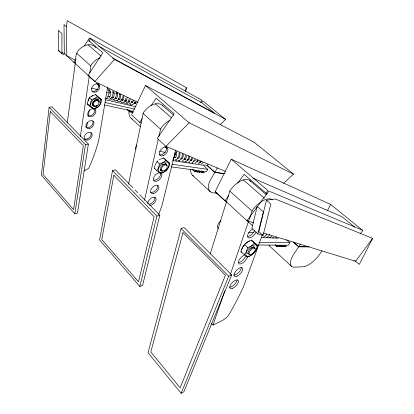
<?xml version="1.0" encoding="UTF-8"?>
<svg xmlns="http://www.w3.org/2000/svg" width="414" height="414" viewBox="0 0 414 414"><rect width="100%" height="100%" fill="white"/><g stroke="black" fill="none" stroke-linecap="round" stroke-linejoin="round"><path stroke-width="0.62" d="M118.797 98.899L119.392 99.753L118.953 99.645L119.625 99.515L120.143 98.713L120.759 95.06M126.141 101.466L126.203 100.348M129.287 102.149L129.37 101.063M135.394 103.738L135.481 102.641M127.176 97.683L126.596 100.25L125.452 101.363L125.918 101.249L125.282 101.057L125.577 101.332L125.214 100.4M122.937 95.903C123.553 98.967 119.325 104.328 116.919 100.364M49.121 107.288L41.353 175.091L74.784 213.852L77.49 213.075L88.363 144.103L51.926 106.796L49.121 107.288L85.491 144.734L74.784 213.852M75.752 60.325L66.757 55.781L66.514 26.729L67.213 20.7L186.336 87.685L185.7 91.504M67.275 122.901L75.824 59.088C75.017 51.786 81.31 45.928 88.068 44.81A13.393 10.143 -49.2 0 1 96.084 47.91M186.595 155.974L185.855 158.624L184.923 159.592L184.209 159.437M188.908 155.778C188.748 158.308 187.407 161.429 184.623 161.905M189.726 156.544L188.898 159.271L187.635 160.177L188.106 160.146L187.237 159.871M185.674 155.193L184.463 159.111L182.305 161.077L183.288 161.708M80.326 136.641L89.31 76.145M89.786 72.962L90.826 65.955L91.541 64.553A13.693 10.055 -49 0 1 100.188 57.836M86.604 127.641L87.385 122.554M88.358 116.199L89.336 109.845M107.604 87.256L98.563 141.102A238.252 178.962 -22.9 0 1 89.947 165.465L88.637 168.384L84.14 170.925M89.362 97.595L91.468 99.588L90.412 103.635L89.346 105.912L93.362 109.099C98.066 108.251 101.394 104.633 101.565 99.815L95.505 94.563L91.572 96.177L89.362 97.595L87.452 102.822L87.261 103.904L89.346 105.912M132.91 187.723L115.408 169.849L112.525 170.584L99.588 239.939L139.828 286.436L142.592 285.365L159.84 215.218L139.642 194.596M128.526 184.178L143.073 113.457L143.881 111.977A14.806 9.62 -48.6 0 1 163.023 106.036M169.74 163.328L166.04 160.327L162.412 162.8L159.561 163.985L158.215 168.281L156.875 170.635L160.658 173.538C165.533 172.317 169.202 168.369 169.74 163.328L164.653 158.847M156.875 170.635L154.324 168.188L154.924 165.874M144.496 200.2L158.277 139.207M158.847 136.687L160.549 129.142L161.393 127.636A15.178 9.434 -48.5 0 1 170.159 120.236M266.399 200.195L258.828 231.566L263.087 235.462L270.875 204.081L266.399 200.195L275.284 199.005L372.647 238.361L359.28 264.391L354.632 260.447M139.828 286.436L156.911 216.149L112.525 170.584M175.65 150.028L162.024 205.365A268.495 176.483 -29.8 0 1 158.614 214.468M129.178 98.796C129.085 101.254 126.208 104.939 123.76 102.61M125.97 97.983C125.618 100.033 124.252 102.874 121.768 102.548M257.891 233.9L263.433 211.963L257.187 206.431L251.852 228.352L257.891 233.9L263.087 235.462M133.313 100.235L132.775 101.849M257.767 245.657L254.558 243.178L250.796 246.252L247.727 247.722L245.952 252.302L244.208 254.724L247.52 257.084C252.571 255.288 256.633 250.941 257.767 245.657L251.293 240.12C246.164 241.885 242.061 246.263 240.984 251.624L244.208 254.724M181.109 228.559L148.062 352.692L181.109 393.3L183.806 391.867L231.69 274.932L184.08 227.54L181.109 228.559L228.699 276.19L181.109 393.3M130.363 99.463L129.758 101.197L128.666 102.16L128.956 102.108M185.648 90.154L186.336 87.685M192.748 158.153L191.76 160.27L190.782 160.637M191.827 157.775L190.813 160.285L188.851 162.117M210.172 254.051L229.842 191.102L230.831 189.503A16.627 8.482 -48.2 0 1 250.646 181.389M211.264 323.163L212.998 325.062L224.714 290.871M230.355 274.42L252.074 211.052L253.109 209.417A17.098 8.114 -48.2 0 1 272.262 199.827M262.486 234.386L243.442 286.804A312.161 161.776 -35.3 0 1 229.723 313.305C226.593 319.737 218.928 321.988 212.998 325.062M155.095 165.3L155.711 163.789M105.285 98.423L106.998 98.403L109.296 92.969L107.547 87.602M194.616 159.561L193.229 161.765L191.992 162.661M135.047 101.637L133.846 103.769L131.983 104.877M136.17 101.911L135.362 103.376L134.674 103.516L135.124 103.536L134.483 103.324L134.783 103.583L134.415 102.662M132.092 100.907L130.871 103.055L128.749 104.183M283.631 183.242L293.526 174.103L254.129 142.25L145.48 85.527L131.611 114.875L139.709 122.342L141.479 123.129M172.861 159.892L175.634 154.132L174.998 152.305M226.727 201.437L224.9 200.79L215.14 191.791L231.245 159.224L330.626 204.454L362.126 229.936M327.453 210.695L330.626 204.454M130.746 105.694L131.316 104.602M132.164 102.967L132.734 101.88M133.241 112.499L132.128 112.261L132.713 111.133L131.6 110.89L131.01 112.018L130.146 112.08L129.887 111.775L130.477 110.647L104.597 105.006M155.974 163.287L157.822 160.844M195.682 159.69L194.616 161.139L194.042 161.284L193.41 160.891M195.242 163.194L197.183 161.351M197.095 161.517L197.794 160.213M172.736 160.668L203.067 165.181L207.724 169.352L206.363 171.701L204.997 171.515L203.828 172.876L203.238 172.54L203.921 171.365L202.85 171.215L202.167 172.395L201.313 172.534L201.09 172.25L201.773 171.065L200.692 170.92L200.003 172.105L199.144 172.245L198.922 171.955L199.605 170.77L198.513 170.62L197.83 171.81L196.966 171.95L196.733 171.66L197.421 170.464L196.324 170.314L195.636 171.51L194.766 171.65L192.438 169.523M207.15 165.574L214.804 172.384L217.402 167.934M224.341 173.626L214.845 172.307L210.043 180.52A15.929 8.559 -48.2 0 0 213.143 192.836L216.869 193.214M266.523 234.381L264.634 236.736L261.907 237.708M286.602 239.722L289.945 242.707L288.315 245.212L287.026 245.202L285.717 246.703L285.194 246.449L286.007 245.197L284.992 245.186L284.175 246.444L283.336 246.692L283.155 246.439L283.973 245.181L282.948 245.176L282.131 246.439L281.282 246.687L281.101 246.433L281.918 245.166L280.889 245.16L280.066 246.428L279.212 246.682L279.031 246.423L279.848 245.155L278.808 245.145L277.985 246.418L277.126 246.672L276.94 246.418L277.763 245.14L257.881 245.01M84.363 45.892L89.512 37.933L202.032 100.281L200.593 102.356M75.824 59.088L73.801 62.229L75.301 62.975M137.836 102.279L94.858 81.537L88.068 75.379L102.853 52.785L88.86 40.758L90.231 38.631L114.523 59.383L225.558 119.372L220.232 124.774M269.592 234.614C268.546 236.787 265.979 238.557 263.542 237.574M308.834 246.765L298.68 246.734L292.936 255.474A17.636 7.121 -47.9 0 0 294.209 267.149L302.976 266.797A17.031 6.743 -48.1 0 0 320.317 253.352L322.004 250.843M293.428 242.19L298.634 246.822L300.404 244.125M139.709 122.342L142.209 118.678M151.126 105.586L156.114 98.253L174.17 113.762L157.201 138.343L165.947 146.349L225.433 171.406M97.585 99.846L97.963 100.395L98.247 99.981A4.15 2.96 -44.4 0 1 98.454 100.768M98.729 101.016A4.15 2.97 -44.5 0 0 98.516 100.235L98.232 100.649L98.786 100.488L98.677 101.596M98.485 46.037L201.571 102.589L202.736 100.918L225.558 119.372M228.771 195.475L224.9 200.79M237.76 183.107L244.131 174.346L265.99 193.131L267.18 193.617M265.99 193.131L267.899 190.538L231.245 159.224M372.647 238.361L355.595 261.26L263.433 232.937M360.154 233.931L362.923 230.381L268.867 191.087L246.961 220.709L253.694 222.892M198.296 160.772L197.24 161.776L197.664 161.563L196.976 161.729M199.056 163.038L199.998 161.993M203.098 162.402L201.333 164.063M94.858 81.537L114.523 59.383M165.947 146.349L189.115 122.777L293.526 174.103M271.719 236.182L269.379 237.817L266.652 237.703M95.313 100.11C93.523 100.954 92.022 103.112 92.783 105.115M273.84 237.144L272.298 237.962L269.602 237.796M250.905 248.348L253.415 246.998L254.506 247.267L254.76 248.4M101.565 99.815L97.621 96.54L94.138 98.599L91.468 99.588M198.182 163.654L199.237 162.909M207.217 165.067L208.082 164.462M200.862 161.864L199.941 162.293L200.397 162.262L199.517 161.988M159.276 159.84L160.259 159.292M96.095 105.989L96.923 105.772M266.575 234.878L266.13 235.199M276.63 237.445L274.13 238.252L272.619 237.9M160.756 159.017L163.458 157.91L163.872 158.231M228.699 276.19L231.69 274.932M175.013 160.177C178.191 159.39 179.283 155.509 179.076 152.621M156.911 216.149L159.84 215.218M98.247 99.981L97.694 100.141L97.87 100.83M97.963 100.395L98.516 100.235M99.246 101.533A4.156 2.914 -44.9 0 0 99.049 100.747L98.501 100.902L97.859 100.1M207.01 165.16L205.877 165.445M85.491 144.734L88.363 144.103M178.025 160.792C181.404 160.259 182.641 156.171 182.398 153.206M278.172 238.324L275.636 238.143M95.261 106.227L93.761 106.072L92.917 105.425M109.617 90.485L109.808 90.464C111.262 91.049 111.169 95.939 109.379 97.238L108.98 96.809M298.634 246.822L308.808 246.832M259.666 242.345L289.945 242.707M248.633 232.508L253.772 232.668M174.408 154.08L175.634 154.132M129.121 102.082L128.449 101.844L128.242 101.047M105.156 98.185L106.998 98.403M106.838 92.658L109.296 92.969M214.804 172.384L224.414 173.699M171.07 166.832L195.222 170.164L194.533 171.36L194.766 171.65M171.919 164.244L207.724 169.352M173.87 157.367L175.779 157.656M180.882 158.433L182.155 158.629M184.07 158.919L185.984 159.209M187.894 159.504L189.172 159.695M190.445 159.892L191.718 160.083M196.821 160.86L198.099 161.056M200.009 161.346L201.287 161.543M159.835 151.462L165.346 152.352M160.58 169.699L161.279 169.828M105.151 102.501L134.793 109.084M105.673 99.867L135.316 106.574M108.214 96.56L110.103 96.995M111.361 97.285L113.245 97.72M115.133 98.149L116.391 98.439M118.275 98.874L120.163 99.308M121.421 99.598L123.31 100.028M124.567 100.317L126.451 100.752M128.34 101.187L129.598 101.477M131.481 101.911L132.739 102.196M134.628 102.631L135.885 102.92M109.591 91.97L110.843 92.27M112.732 92.715L114.616 93.16M115.873 93.46L117.757 93.911M119.641 94.356L120.898 94.656M91.458 88.12L97.621 89.595M96.622 99.551L98.128 100.354M96.892 99.805L97.58 99.981M92.953 105.301L93.662 105.487M93.931 105.741L92.648 105.166M93.492 105.813L94.201 106M92.42 104.789L93.129 104.975M92.689 105.047L93.398 105.234M253.021 178.191L341.892 216.677L354.694 227.079M88.068 75.379L89.812 76.228M61.929 53.773L61.924 33.503L58.405 30.382L58.483 50.606L61.929 53.773L63.979 54.803M58.483 50.606L60.071 51.408M61.665 52.216L64.32 53.551L94.878 81.522M112.51 58.007L214.773 113.312L201.571 102.589M88.86 40.758L89.988 41.379M203.957 164.839L204.785 165.295M240.984 251.624L241.9 252.193M248.571 253.86L247.789 253.083M247.66 253.187L248.157 253.466M121.54 102.506L120.076 101.094M130.829 104.732L130.006 104.204M107.593 98.827C111.821 101.094 113.897 93.978 112.774 90.935M176.907 160.648L175.795 159.876M190.461 160.446L190.963 160.746M188.727 162.21L189.545 162.702M186.378 162.195L185.436 161.548M180.028 161.165L179.045 160.534M127.791 104.049L126.467 102.765M160.353 169.662L160.906 170.009M160.684 169.973L161.232 170.325M165.569 163.721L166.086 164.053L166.531 165.264M191.91 162.805L192.727 163.344M154.324 168.188L154.686 168.436M87.261 103.904L88.555 104.897M89.828 105.912L90.547 106.496M180.918 158.857L181.606 159.038L182.558 158.081L183.179 156.425L183.314 154.365M145.48 85.527L189.115 122.777M249.865 180.54L266.419 194.792M162.257 105.27L173.725 115.144M88.068 44.81L101.047 56.056M243.292 179.904L264.349 198.177M155.441 103.873L171.712 117.99M293.371 242.004L298.68 246.734M207.238 165.533L214.845 172.307M76.611 53.209L90.826 65.955M229.842 191.102L252.074 211.052M143.073 113.457L160.549 129.142M284.33 245.668L285.194 246.449M284.418 245.844L285.37 246.703M202.399 171.779L203.238 172.54M202.068 171.567L203.46 172.824M282.203 245.58L283.155 246.439M282.379 245.828L283.336 246.692M200.159 171.406L201.313 172.534M198.115 171.023L199.507 172.291M280.149 245.564L281.101 246.433M197.99 171.111L198.922 171.955M280.33 245.818L281.282 246.687M198.218 171.396L199.144 172.245M131.461 111.469L132.754 112.644M130.834 111.081L132.128 112.261M131.088 111.387L132.382 112.561M195.931 170.723L197.328 171.996M278.146 245.621L279.212 246.682M195.801 170.811L196.733 171.66M195.568 170.677L196.966 171.95M127.936 109.803L129.66 111.376M127.735 109.808L129.887 111.775M127.559 109.72L130.146 112.08M192.805 169.574L193.736 170.423M275.17 244.798L276.94 246.418M275.357 245.057L277.126 246.672M215.213 191.651L252.659 225.92M96.54 83.592L99.365 86.179M164.674 146.644L166.987 148.766M131.3 118.404L140.33 126.715M291.596 266.383L270.083 246.568A17.181 7.545 -48 0 1 269.048 245.072M192.665 175.453L210.245 191.646M163.458 157.91L166.04 160.327M251.293 240.12L254.558 243.178M95.505 94.563L97.621 96.54M156.984 161.548L159.561 163.985M244.467 244.633L247.727 247.722M158.122 171.101L160.658 173.538M246.604 256.204L247.52 257.084M91.696 107.5L93.362 109.099M66.514 26.729L64.004 24.55L64.32 53.551M135.155 190.016L137.846 192.764M92.513 104.856L93.186 105.679M113.472 91.458C114.497 92.783 114.414 96.007 113.089 97.771L112.349 97.859L112.955 97.901L112.649 98.159L112.36 97.678M177.342 157.718L178.082 158.474L179.278 157.522L180.043 154.815L179.857 152.807M166.744 164.891C165.698 162.94 163.069 164.399 162.009 165.621A4.011 2.401 -46.5 0 0 160.446 168.974A4.011 2.401 -46.5 0 0 162.153 170.661M165.76 163.742L166.2 164.958M110.326 98.661C113.69 103.438 118.021 95.075 116.117 91.763M162.485 164.42L162.78 164.917L163.639 164.405A4.011 2.401 -46.5 0 1 166.971 165.683M113.617 99.562C116.572 103.857 120.748 97.031 119.62 93.833M254.087 246.873L254.346 248.007M176.214 151.327L176.576 152.274M117.043 92.689C117.84 94.651 117.566 96.886 116.386 98.563L115.801 98.92L116.267 98.713L115.796 98.827L115.501 98.061M109.089 89.103L109.648 91.251M121.97 99.567L122.321 100.498L122.011 100.235L122.606 100.576L122.187 100.426L122.86 100.276L122.472 100.53L123.615 98.775L123.931 95.893M176.535 152.176L176.726 154.215L176.333 156.14L175.593 157.439L174.724 157.91L174.951 157.667M165.755 163.96L165.869 164.648M94.521 100.566L94.501 100.343A4.156 2.924 -47.5 0 1 99.055 100.747M253.917 246.956L253.927 247.619M161.243 173.347A5.206 3.1 -45.8 0 1 158.086 180.607A5.206 3.1 -45.8 0 1 153.578 177.813A5.206 3.1 -45.8 0 1 160.544 172.912M160.663 173.766A5.196 3.105 -45.7 0 1 158.169 178.522A5.196 3.105 -45.7 0 1 153.522 180.08M157.579 185.198A5.134 3.022 -45.1 0 1 155.783 190.259A5.134 3.022 -45.1 0 1 150.701 192.319M147.772 203.533A5.082 2.939 -44.5 0 1 152.481 197.494A5.082 2.939 -44.5 0 1 155.912 200.433A5.082 2.939 -44.5 0 1 150.013 205.453M154.764 197.136A5.077 2.945 -44.5 0 1 153.444 201.592A5.077 2.945 -44.5 0 1 148.859 204.273M166.531 147.26A5.33 3.271 -47.2 0 1 164.627 152.688A5.33 3.271 -47.2 0 1 159.385 154.639M193.524 176.048A15.556 8.808 -48.2 0 1 190.745 169.326M136.02 149.33A6.034 3.84 -46.4 0 1 136.641 144.988M162.8 170.972A4.585 2.805 -45.8 0 1 160.451 170.547M256.199 231.907A6.003 2.794 -47.3 0 1 250.61 237.574A6.003 2.794 -47.3 0 1 247.629 235.323A6.003 2.794 -47.3 0 1 252.53 229.133M254.631 230.469A5.987 2.805 -47.3 0 1 247.914 236.42M237.036 280.05A5.672 2.5 -45.4 0 1 234.086 284.904A5.672 2.5 -45.4 0 1 229.423 287.156M241.269 267.046A5.744 2.572 -45.8 0 1 238.857 272.308A5.744 2.572 -45.8 0 1 233.62 275.056M245.528 256.318A5.822 2.644 -46.2 0 1 238.831 262.538M247.282 256.721A5.832 2.639 -46.3 0 1 242.071 263.366A5.832 2.639 -46.3 0 1 238.531 261.488A5.832 2.639 -46.3 0 1 244.358 255.174M96.907 105.565A3.633 2.587 -46.1 0 1 92.71 104.726A3.633 2.587 -46.1 0 1 95.743 100.157A3.633 2.587 -46.1 0 1 98.879 102.594M88.073 101.088A5.905 4.223 -46.1 0 1 89.32 98.428M91.577 96.348A5.905 4.223 -46.1 0 1 92.902 95.712M92.762 121.012A4.657 3.255 -44.3 0 1 90.94 126.275A4.657 3.255 -44.3 0 1 85.755 126.989M98.04 83.669A4.818 3.493 -47.2 0 1 97.523 89.129A4.818 3.493 -47.2 0 1 92.063 91.08M90.93 132.578A4.611 3.177 -43.5 0 1 89.574 137.324A4.611 3.177 -43.5 0 1 84.725 138.944M94.646 109.105A4.709 3.333 -45.2 0 1 92.798 114.471A4.709 3.333 -45.2 0 1 87.566 115.128M93.492 108.623A4.714 3.333 -45.2 0 1 94.49 114.714A4.714 3.333 -45.2 0 1 87.903 115.066A4.714 3.333 -45.2 0 1 92.467 108.68M132.211 119.061A14.257 9.517 -48.6 0 1 128.987 110.761M205.479 165.114A1.159 0.683 -53.9 0 1 205.344 164.989M218.354 228.709A6.753 3.374 -46.7 0 1 220.916 220.533M241.771 249.699A7.312 3.359 -46.7 0 1 242.656 247.313M242.946 246.806A7.312 3.359 -46.7 0 1 249.601 241.057M251.831 241A7.312 3.359 -46.7 0 1 252.514 241.559M249.528 254.165A4.507 2.039 -46.7 0 1 248.395 251.603A4.507 2.039 -46.7 0 1 252.405 247.406A4.507 2.039 -46.7 0 1 254.905 248.535M50.348 111.573L43.051 174.372L73.568 209.619L83.343 145.712L50.348 111.573M113.871 175.277L101.746 239.499L138.499 281.799L154.112 216.791L113.871 175.277M182.972 232.632L150.82 351.978L180.147 387.851L225.387 275.222L182.972 232.632M164.187 170.703A3.705 2.215 -46.5 0 0 166.868 165.362A3.705 2.215 -46.5 0 0 161.646 167.82A3.705 2.215 -46.5 0 0 164.187 170.703M163.675 155.447A5.335 3.265 -47.2 0 0 167.323 147.653A5.335 3.265 -47.2 0 0 159.799 151.317A5.335 3.265 -47.2 0 0 163.675 155.447M153.754 193.447A5.144 3.017 -45.1 0 0 158.764 186.362A5.144 3.017 -45.1 0 0 151.669 188.354A5.144 3.017 -45.1 0 0 153.754 193.447M96.415 106.124A3.359 2.386 -46.1 0 0 98.635 101.083A3.359 2.386 -46.1 0 0 93.631 103.06A3.359 2.386 -46.1 0 0 96.415 106.124M163.395 172.255A6.541 3.912 -46.5 0 0 168.446 162.842A6.541 3.912 -46.5 0 0 159.24 166.826A6.541 3.912 -46.5 0 0 163.395 172.255M251.722 254.134A4.166 1.879 -46.7 0 0 255.065 248.436A4.166 1.879 -46.7 0 0 249.632 251.614A4.166 1.879 -46.7 0 0 251.722 254.134M232.694 288.289A5.682 2.489 -45.4 0 0 238.423 280.713A5.682 2.489 -45.4 0 0 231.286 283.74A5.682 2.489 -45.4 0 0 232.694 288.289M236.927 276.221A5.755 2.562 -45.8 0 0 242.749 268.505A5.755 2.562 -45.8 0 0 235.556 271.465A5.755 2.562 -45.8 0 0 236.927 276.221M95.893 107.976A5.931 4.218 -46.1 0 0 100.136 99.132A5.931 4.218 -46.1 0 0 91.287 102.274A5.931 4.218 -46.1 0 0 95.893 107.976M89.331 128.537A4.663 3.25 -44.3 0 0 93.735 121.97A4.663 3.25 -44.3 0 0 86.826 123.315A4.663 3.25 -44.3 0 0 89.331 128.537M87.535 140.01A4.616 3.177 -43.5 0 0 91.887 133.541A4.616 3.177 -43.5 0 0 85.046 134.954A4.616 3.177 -43.5 0 0 87.535 140.01M96.079 91.934A4.823 3.493 -47.2 0 0 99.06 84.601A4.823 3.493 -47.2 0 0 91.887 87.566A4.823 3.493 -47.2 0 0 96.079 91.934M250.511 255.573A7.354 3.322 -46.7 0 0 256.732 245.502A7.354 3.322 -46.7 0 0 247.194 250.739A7.354 3.322 -46.7 0 0 250.511 255.573"/></g></svg>
